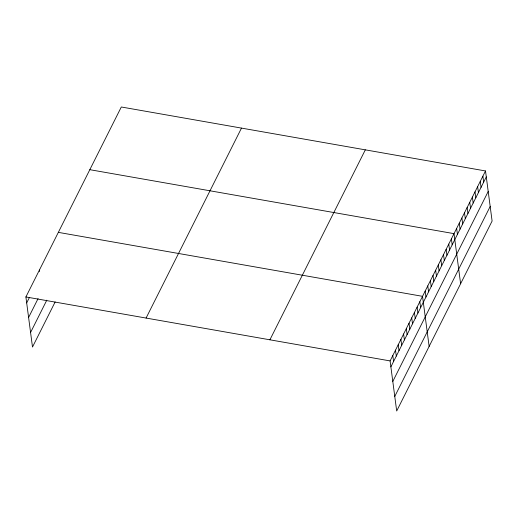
<?xml version="1.0" encoding="UTF-8"?>
<svg xmlns="http://www.w3.org/2000/svg" width="518" height="518" viewBox="0 0 518 518"><rect width="100%" height="100%" fill="white"/><g stroke="black" fill="none" stroke-linecap="round" stroke-linejoin="round"><path stroke-width="0.78" d="M55.135 301.968L32.492 347.047L25.9 296.956L121.309 106.993L485.508 170.953L492.1 221.044L396.691 411.007L390.099 360.916L485.508 170.953M26.683 302.913L29.39 297.533M28.6 317.476L38.06 298.64M30.575 332.485L46.795 300.187M146.082 318.065L241.492 128.101M269.91 339.808L365.32 149.844M390.883 366.867L486.292 176.91M392.799 381.436L488.209 191.472M394.774 396.438L490.183 206.475M89.821 169.684L454.021 233.644L460.612 283.728M58.34 232.368L422.533 296.328L429.131 346.419M25.9 296.956L390.099 360.916M482.88 176.178L483.663 182.129M480.257 181.404L481.041 187.354M477.635 186.622L478.418 192.579M475.012 191.848L475.796 197.805M472.39 197.073L473.174 203.03M469.761 202.298L470.545 208.249M467.139 207.524L467.922 213.474M464.516 212.743L465.3 218.7M461.894 217.968L462.678 223.925M459.265 223.193L460.055 229.144M456.643 228.419L457.426 234.369M451.398 238.863L452.182 244.82M448.776 244.088L449.559 250.045M446.147 249.313L446.93 255.264M443.525 254.539L444.308 260.489M440.902 259.758L441.686 265.715M438.28 264.983L439.063 270.94M435.657 270.208L436.441 276.165M433.029 275.434L433.812 281.384M430.406 280.659L431.19 286.609M427.784 285.878L428.567 291.835M425.161 291.103L425.945 297.06M419.833 301.709L420.616 307.666M417.132 307.096L417.916 313.047M414.426 312.477L415.209 318.428M411.726 317.858L412.509 323.808M409.019 323.238L409.803 329.195M406.319 328.619L407.103 334.576M403.613 334.006L404.396 339.957M400.913 339.387L401.696 345.338M398.206 344.768L398.99 350.725M395.506 350.149L396.289 356.106M392.799 355.536L393.583 361.486M39.413 270.046L39.614 271.536"/></g></svg>
